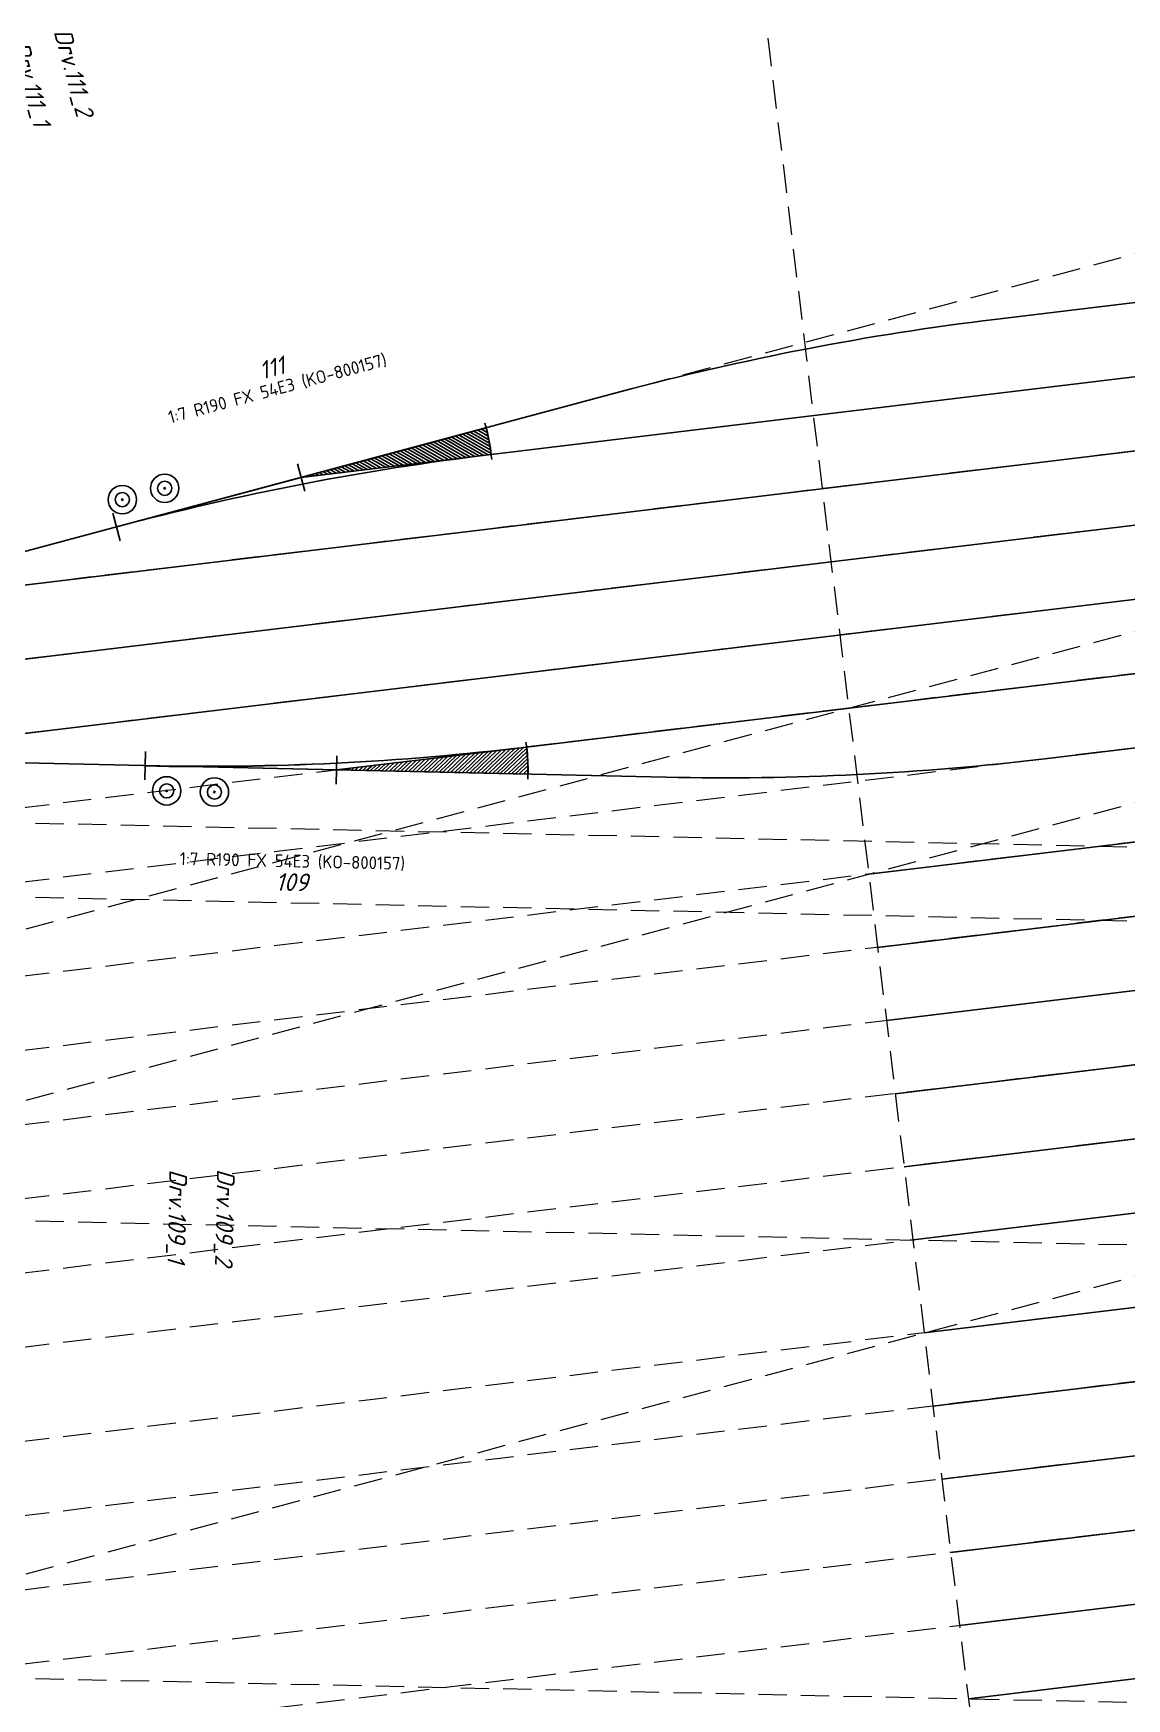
# Model space of a CAD drawing. Header units: metres. Extents: x -91 to 242, y 51 to 210.
# Drawn here: x 22.5 to 99.6, y 71.8 to 189.3 of the extents above; entities that cross this region are included whole.
import ezdxf
from ezdxf.enums import TextEntityAlignment as Align

# ---------------------------------------------------------------- set-up
doc = ezdxf.new("R2010")
doc.units = ezdxf.units.M
doc.linetypes.add('HIDDEN', pattern=[3, 2, -1])
doc.layers.get('0').update_dxf_attribs({"color": 211})
doc.layers.add('JBTFE__INNSETTINGSPUNKT', color=62, linetype='Continuous')
doc.layers.add('JBTOB__KO_SPV_SENTERLINJER', color=62, linetype='Continuous')
for name, color, linetype, true_color in [('JBTOB__INFO', 4, 'Continuous', 0x00ffff), ('JBTOB__KO_SPV', 2, 'Continuous', 0xffff00), ('JBTOB__NAVN', 2, 'Continuous', 0xffff00), ('JBTOB__SPV_TYPE', 2, 'Continuous', 0xffff00), ('JBTOB_KO_SPO', 2, 'Continuous', 0xffff00), ('JBTOB_KO_SPV', 2, 'Continuous', 0xffff00), ('JBTSI__NAVN', 2, 'Continuous', 0xffff00), ('JBTSI_SA_DRV', 2, 'Continuous', 0xffff00)]:
    doc.layers.add(name, color=color, linetype=linetype, true_color=true_color)
doc.layers.add('NO_Hjelpelinje', color=12, linetype='HIDDEN', lineweight=0, plot=False)
doc.styles.add('ISO', font='iso3098.shx')

# ---------------------------------------------------------------- blocks, each defined once
blk = doc.blocks.new('NO-BN-2D-JBTOB-CONNECTION-SWITCH-07.00-R190-H-54E3-FX-4')
at = {"color": 0, "linetype": 'ByBlock', "lineweight": -2, "transparency": 16777216}
for p, q in [((0, -1), (0, 1)), ((0, 0), (13.5, 0)), ((13.5, -1), (13.5, 1))]:
    blk.add_line(p, q, dxfattribs=at)
at = {"color": 0, "linetype": 'Continuous', "lineweight": -2, "transparency": 16777216}
for p, q in [((13.73, 0), (13.77, -0.04)), ((14, 0), (14.08, -0.08)), ((14.27, 0), (14.4, -0.13)), ((14.54, 0), (14.71, -0.17)), ((14.81, 0), (15.02, -0.22)), ((15.08, 0), (15.34, -0.26)), ((15.35, 0), (15.65, -0.31)), ((15.62, 0), (15.97, -0.35)), ((15.89, 0), (16.28, -0.4)), ((16.15, 0), (16.6, -0.44)), ((16.42, 0), (16.91, -0.49)), ((16.69, 0), (17.22, -0.53)), ((16.96, 0), (17.54, -0.58)), ((17.23, 0), (17.85, -0.62)), ((17.5, 0), (18.17, -0.67)), ((17.77, 0), (18.48, -0.71)), ((18.04, 0), (18.8, -0.76)), ((18.31, 0), (19.11, -0.8)), ((18.58, 0), (19.43, -0.85)), ((18.85, 0), (19.74, -0.89)), ((19.12, 0), (20.05, -0.94)), ((19.39, 0), (20.37, -0.98)), ((19.66, 0), (20.68, -1.03)), ((19.93, 0), (21, -1.07)), ((20.2, 0), (21.31, -1.12)), ((20.46, 0), (21.63, -1.16)), ((20.73, 0), (21.94, -1.21)), ((21, 0), (22.25, -1.25)), ((21.27, 0), (22.57, -1.3)), ((21.54, 0), (22.88, -1.34)), ((21.81, 0), (23.2, -1.38)), ((22.08, 0), (23.51, -1.43)), ((22.35, 0), (23.83, -1.47)), ((22.62, 0), (24.14, -1.52)), ((22.89, 0), (24.45, -1.56)), ((23.16, 0), (24.77, -1.61)), ((23.43, 0), (25.08, -1.65)), ((23.7, 0), (25.4, -1.7)), ((23.97, 0), (25.71, -1.74)), ((24.24, 0), (26.03, -1.79)), ((24.51, 0), (26.34, -1.83)), ((24.78, 0), (26.65, -1.88)), ((25.04, 0), (26.88, -1.84)), ((25.31, 0), (26.91, -1.6)), ((25.58, 0), (26.94, -1.35)), ((25.85, 0), (26.96, -1.11)), ((26.12, 0), (26.98, -0.86)), ((26.39, 0), (26.99, -0.6)), ((26.66, 0), (27, -0.34)), ((26.93, 0), (27.01, -0.08))]:
    blk.add_line(p, q, dxfattribs=at)
at = {"color": 0, "linetype": 'ByBlock', "lineweight": -2, "transparency": 16777216, "flags": 128}
for points in [[(13.5, 0), (27.01, 0, -0.035489), (26.87, -1.91)], [(27.01, 0, -0.035489), (26.87, -1.91), (26.87, -1.91, 0.035489), (27.01, 0)]]:
    blk.add_lwpolyline(points, format="xyb", close=True, dxfattribs=at)
at = {"color": 0, "linetype": 'ByBlock', "lineweight": -2, "transparency": 16777216}
for start, end in [(350.3699, 0), (0, 1.5)]:
    blk.add_arc((13.5, 0), 13.5, start, end, dxfattribs=at)
at = {"layer": 'JBTOB__KO_SPV_SENTERLINJER', "linetype": 'ByBlock', "lineweight": -2, "transparency": 16777216, "flags": 128}
blk.add_lwpolyline([(0, 0), (27.01, 0)], dxfattribs=at)
blk.add_lwpolyline([(0, 0, -0.035489), (26.87, -1.91), (26.87, -1.91)], format="xyb", dxfattribs=at)
blk = doc.blocks.new('*Z194')
at = {"layer": 'JBTOB__KO_SPV', "color": 0, "linetype": 'ByBlock', "lineweight": -2, "transparency": 16777216, "rotation": 359.9957023501701}
blk.add_blockref('NO-BN-2D-JBTOB-CONNECTION-SWITCH-07.00-R190-H-54E3-FX-4', (0, 0), dxfattribs=at)
at = {"layer": 'JBTOB__INFO', "color": 0, "linetype": 'ByBlock', "lineweight": -2, "transparency": 16777216, "style": 'ISO'}
blk.add_attdef('OBJEKTINFO', text='', height=0.9, dxfattribs=at).set_placement((13.503, 11), align=Align.MIDDLE_CENTER)
at = {"layer": 'JBTOB__NAVN', "color": 0, "linetype": 'ByBlock', "lineweight": -2, "transparency": 16777216, "style": 'ISO', "oblique": 15}
blk.add_attdef('OBJEKTNAVN', text='', height=1.25, dxfattribs=at).set_placement((13.503, 8), align=Align.MIDDLE_CENTER)
at = {"layer": 'JBTOB__SPV_TYPE', "color": 0, "linetype": 'ByBlock', "lineweight": -2, "transparency": 16777216, "style": 'ISO'}
blk.add_attdef('BETEGNELSE', text='', height=0.9, dxfattribs=at).set_placement((13.503, 6.5), align=Align.MIDDLE_CENTER)
blk = doc.blocks.new('NO-BN-2D-JBTOB-CONNECTION-SWITCH-07.00-R190-H-54E3-FX-1')
at = {"color": 0, "linetype": 'Continuous', "lineweight": -2, "transparency": 16777216}
for p, q in [((20.73, 0), (21.94, 1.21)), ((21, 0), (22.25, 1.25)), ((21.27, 0), (22.57, 1.3)), ((21.54, 0), (22.88, 1.34)), ((21.81, 0), (23.2, 1.38)), ((22.08, 0), (23.51, 1.43)), ((22.35, 0), (23.83, 1.47)), ((22.62, 0), (24.14, 1.52)), ((22.89, 0), (24.45, 1.56)), ((23.16, 0), (24.77, 1.61)), ((23.43, 0), (25.08, 1.65)), ((23.7, 0), (25.4, 1.7)), ((23.97, 0), (25.71, 1.74)), ((24.24, 0), (26.03, 1.79)), ((24.51, 0), (26.34, 1.83)), ((24.78, 0), (26.65, 1.88)), ((25.04, 0), (26.88, 1.84)), ((25.31, 0), (26.91, 1.6)), ((25.58, 0), (26.94, 1.35)), ((13.73, 0), (13.77, 0.04)), ((14, 0), (14.08, 0.08)), ((14.27, 0), (14.4, 0.13)), ((14.54, 0), (14.71, 0.17)), ((14.81, 0), (15.02, 0.22)), ((15.08, 0), (15.34, 0.26)), ((15.35, 0), (15.65, 0.31)), ((15.62, 0), (15.97, 0.35)), ((15.89, 0), (16.28, 0.4)), ((16.15, 0), (16.6, 0.44)), ((16.42, 0), (16.91, 0.49)), ((16.69, 0), (17.22, 0.53)), ((16.96, 0), (17.54, 0.58)), ((17.23, 0), (17.85, 0.62)), ((17.5, 0), (18.17, 0.67)), ((17.77, 0), (18.48, 0.71)), ((18.04, 0), (18.8, 0.76)), ((18.31, 0), (19.11, 0.8)), ((18.58, 0), (19.43, 0.85)), ((18.85, 0), (19.74, 0.89)), ((19.12, 0), (20.05, 0.94)), ((19.39, 0), (20.37, 0.98)), ((19.66, 0), (20.68, 1.03)), ((19.93, 0), (21, 1.07)), ((20.2, 0), (21.31, 1.12)), ((20.46, 0), (21.63, 1.16)), ((25.85, 0), (26.96, 1.11)), ((26.12, 0), (26.98, 0.86)), ((26.39, 0), (26.99, 0.6)), ((26.66, 0), (27, 0.34)), ((26.93, 0), (27.01, 0.08))]:
    blk.add_line(p, q, dxfattribs=at)
at = {"color": 0, "linetype": 'ByBlock', "lineweight": -2, "transparency": 16777216}
for p, q in [((0, 1), (0, -1)), ((0, 0), (13.5, 0)), ((13.5, 1), (13.5, -1))]:
    blk.add_line(p, q, dxfattribs=at)
at = {"color": 0, "linetype": 'ByBlock', "lineweight": -2, "transparency": 16777216, "flags": 128}
for points in [[(13.5, 0), (27.01, 0, 0.035489), (26.87, 1.91)], [(27.01, 0, 0.035489), (26.87, 1.91), (26.87, 1.91, -0.035489), (27.01, 0)]]:
    blk.add_lwpolyline(points, format="xyb", close=True, dxfattribs=at)
at = {"color": 0, "linetype": 'ByBlock', "lineweight": -2, "transparency": 16777216}
for start, end in [(0, 9.6301), (358.5, 0)]:
    blk.add_arc((13.5, 0), 13.5, start, end, dxfattribs=at)
at = {"layer": 'JBTOB__KO_SPV_SENTERLINJER', "linetype": 'ByBlock', "lineweight": -2, "transparency": 16777216, "flags": 128}
blk.add_lwpolyline([(0, 0, 0.035489), (26.87, 1.91), (26.87, 1.91)], format="xyb", dxfattribs=at)
blk.add_lwpolyline([(0, 0), (27.01, 0)], dxfattribs=at)
blk = doc.blocks.new('*Z195')
at = {"layer": 'JBTOB__KO_SPV', "color": 0, "linetype": 'ByBlock', "lineweight": -2, "transparency": 16777216, "rotation": 359.9730730072184}
blk.add_blockref('NO-BN-2D-JBTOB-CONNECTION-SWITCH-07.00-R190-H-54E3-FX-1', (0, 0), dxfattribs=at)
at = {"layer": 'JBTOB__INFO', "color": 0, "linetype": 'ByBlock', "lineweight": -2, "transparency": 16777216, "style": 'ISO'}
blk.add_attdef('OBJEKTINFO', text='', height=0.9, dxfattribs=at).set_placement((10.523, -11), align=Align.MIDDLE_CENTER)
at = {"layer": 'JBTOB__NAVN', "color": 0, "linetype": 'ByBlock', "lineweight": -2, "transparency": 16777216, "style": 'ISO', "oblique": 15}
blk.add_attdef('OBJEKTNAVN', text='', height=1.25, dxfattribs=at).set_placement((10.523, -8), align=Align.MIDDLE_CENTER)
at = {"layer": 'JBTOB__SPV_TYPE', "color": 0, "linetype": 'ByBlock', "lineweight": -2, "transparency": 16777216, "style": 'ISO'}
blk.add_attdef('BETEGNELSE', text='', height=0.9, dxfattribs=at).set_placement((10.523, -6.5), align=Align.MIDDLE_CENTER)
blk = doc.blocks.new('NO-BN-2D-JBTSI-DRIVMASKIN-SPORVEKSEL')
at = {"color": 0, "linetype": 'ByBlock', "lineweight": -2, "transparency": 16777216}
for radius in [1, 0.5]:
    blk.add_circle((0, 0), radius, dxfattribs=at)
blk = doc.blocks.new('NO-BN-2D-INSERTION-POINT')
at = {"layer": 'JBTFE__INNSETTINGSPUNKT', "linetype": 'ByBlock', "lineweight": -2, "transparency": 16777216}
for p, q in [((-0.05, 0), (0.05, 0)), ((0, -0.05), (0, 0.05))]:
    blk.add_line(p, q, dxfattribs=at)
blk.add_circle((0, 0), 0.05, dxfattribs=at)
blk = doc.blocks.new('*Z197')
at = {"color": 0, "linetype": 'ByBlock', "lineweight": -2, "transparency": 16777216, "rotation": 359.9957023501701}
blk.add_blockref('NO-BN-2D-JBTSI-DRIVMASKIN-SPORVEKSEL', (0, 0), dxfattribs=at)
at = {"color": 0, "linetype": 'ByBlock', "lineweight": -2, "transparency": 16777216}
blk.add_blockref('NO-BN-2D-INSERTION-POINT', (0, 0), dxfattribs=at)
at = {"layer": 'JBTSI__NAVN', "color": 0, "linetype": 'ByBlock', "lineweight": -2, "transparency": 16777216, "style": 'ISO', "oblique": 15}
blk.add_attdef('OBJEKTNAVN', text='', height=1.25, rotation=270, dxfattribs=at).set_placement((1.4, 30), align=Align.MIDDLE_CENTER)
blk = doc.blocks.new('*Z198')
at = {"color": 0, "linetype": 'ByBlock', "lineweight": -2, "transparency": 16777216, "rotation": 359.9957023501701}
blk.add_blockref('NO-BN-2D-JBTSI-DRIVMASKIN-SPORVEKSEL', (0, 0), dxfattribs=at)
at = {"color": 0, "linetype": 'ByBlock', "lineweight": -2, "transparency": 16777216}
blk.add_blockref('NO-BN-2D-INSERTION-POINT', (0, 0), dxfattribs=at)
at = {"layer": 'JBTSI__NAVN', "color": 0, "linetype": 'ByBlock', "lineweight": -2, "transparency": 16777216, "style": 'ISO', "oblique": 15}
blk.add_attdef('OBJEKTNAVN', text='', height=1.25, rotation=270, dxfattribs=at).set_placement((1.4, 30), align=Align.MIDDLE_CENTER)
blk = doc.blocks.new('*Z199')
at = {"color": 0, "linetype": 'ByBlock', "lineweight": -2, "transparency": 16777216, "rotation": 359.973278731766}
blk.add_blockref('NO-BN-2D-JBTSI-DRIVMASKIN-SPORVEKSEL', (0, 0), dxfattribs=at)
at = {"color": 0, "linetype": 'ByBlock', "lineweight": -2, "transparency": 16777216}
blk.add_blockref('NO-BN-2D-INSERTION-POINT', (0, 0), dxfattribs=at)
at = {"layer": 'JBTSI__NAVN', "color": 0, "linetype": 'ByBlock', "lineweight": -2, "transparency": 16777216, "style": 'ISO', "oblique": 15}
blk.add_attdef('OBJEKTNAVN', text='', height=1.25, rotation=270, dxfattribs=at).set_placement((1.4, -30), align=Align.MIDDLE_CENTER)
blk = doc.blocks.new('*Z200')
at = {"color": 0, "linetype": 'ByBlock', "lineweight": -2, "transparency": 16777216, "rotation": 359.973278731766}
blk.add_blockref('NO-BN-2D-JBTSI-DRIVMASKIN-SPORVEKSEL', (0, 0), dxfattribs=at)
at = {"color": 0, "linetype": 'ByBlock', "lineweight": -2, "transparency": 16777216}
blk.add_blockref('NO-BN-2D-INSERTION-POINT', (0, 0), dxfattribs=at)
at = {"layer": 'JBTSI__NAVN', "color": 0, "linetype": 'ByBlock', "lineweight": -2, "transparency": 16777216, "style": 'ISO', "oblique": 15}
blk.add_attdef('OBJEKTNAVN', text='', height=1.25, rotation=270, dxfattribs=at).set_placement((1.4, -30), align=Align.MIDDLE_CENTER)

msp = doc.modelspace()

# ---------------------------------------------------------------- linework, layer by layer
at = {"layer": 'JBTOB_KO_SPO', "flags": 128}
for points in [[(-43.05, 137.25, 0.035478), (-16.61, 142.37), (63.88, 163.96, -0.035496), (90.33, 169.08), (223.8, 185.2)], [(28.37, 154.43, -0.035473), (54.82, 159.55), (224.42, 180.03)], [(-7.12, 144.91, -0.035489), (19.33, 150.03), (225.04, 174.87)], [(-73.08, 133.63, -0.035489), (-46.18, 134.95), (-35.58, 134.76, 0.034697), (-9.28, 136.1), (226.29, 164.55)], [(30.39, 137.57, 0.035366), (57.31, 138.9), (226.91, 159.38)], [(-6.1, 136.48, -0.035489), (20.81, 137.81), (67.16, 136.78, 0.035493), (94.07, 138.1), (227.54, 154.22)]]:
    msp.add_lwpolyline(points, format="xyb", dxfattribs=at)
for points in [[(-91.27, 131.43), (225.67, 169.71)], [(81.45, 129.93), (228.33, 147.67)], [(82.07, 124.77), (228.95, 142.51)], [(82.7, 119.6), (229.58, 137.35)], [(83.32, 114.44), (230.2, 132.18)], [(83.94, 109.28), (230.82, 127.02)], [(84.57, 104.12), (231.45, 121.86)], [(85.36, 97.56), (232.24, 115.31)], [(85.98, 92.4), (232.86, 110.14)], [(86.61, 87.24), (233.48, 104.98)], [(87.23, 82.08), (234.11, 99.82)], [(87.85, 76.92), (234.73, 94.66)], [(88.48, 71.75), (235.36, 89.49)]]:
    msp.add_lwpolyline(points, dxfattribs=at)
at = {"layer": 'NO_Hjelpelinje'}
for p, direction in [((76.92, 167.46), (0.965841, 0.259134)), ((79.41, 146.81), (0.11991, -0.992785)), ((80.03, 141.64), (0.965841, 0.259134)), ((90.98, 158.68), (-0.992785, -0.11991)), ((81.45, 129.93), (0.965841, 0.259134)), ((89.54, 153.27), (-0.992785, -0.11991)), ((89.03, 147.97), (-0.992785, -0.11991)), ((88.16, 142.63), (-0.992785, -0.11991)), ((86.71, 137.21), (-0.992785, -0.11991)), ((89.95, 130.96), (-0.992785, -0.11991)), ((88.69, 125.57), (-0.992785, -0.11991)), ((89.32, 120.4), (-0.992785, -0.11991)), ((85.36, 97.56), (0.965841, 0.259134)), ((64.13, 132.64), (0.999765, -0.021667)), ((89, 115.13), (-0.992785, -0.11991)), ((51.26, 127.69), (0.999765, -0.021667)), ((89.62, 109.97), (-0.992785, -0.11991)), ((94.75, 105.35), (-0.992785, -0.11991)), ((94.42, 98.66), (-0.992785, -0.11991)), ((96.54, 93.68), (-0.992785, -0.11991)), ((84.57, 104.12), (0.999765, -0.021667)), ((95.18, 88.28), (-0.992785, -0.11991)), ((98.19, 83.4), (-0.992785, -0.11991)), ((105.38, 79.03), (-0.992785, -0.11991)), ((88.48, 71.75), (0.999765, -0.021667))]:
    msp.add_xline(p, direction, dxfattribs=at)

# ---------------------------------------------------------------- block references
at = {"layer": 'JBTOB_KO_SPV'}
ref = msp.add_blockref('*Z194', (28.37, 154.43), dxfattribs=dict(at, rotation=15.01867662981672))
ref.add_attrib('OBJEKTNAVN', '111', dxfattribs={"layer": 'JBTOB__NAVN', "color": 0, "linetype": 'ByBlock', "lineweight": -2, "transparency": 16777216, "height": 1.25, "rotation": 15.0187, "style": 'ISO', "oblique": 15}).set_placement((39.34, 165.66), align=Align.MIDDLE_CENTER)
ref.add_attrib('BETEGNELSE', '1:7 R190 FX 54E3 (KO-800157)', dxfattribs={"layer": 'JBTOB__SPV_TYPE', "color": 0, "linetype": 'ByBlock', "lineweight": -2, "transparency": 16777216, "height": 0.9, "rotation": 15.0187, "style": 'ISO'}).set_placement((39.73, 164.21), align=Align.MIDDLE_CENTER)
ref = msp.add_blockref('*Z195', (30.41, 137.59), dxfattribs=dict(at, rotation=358.7551115014325))
ref.add_attrib('OBJEKTNAVN', '109', dxfattribs={"layer": 'JBTOB__NAVN', "color": 0, "linetype": 'ByBlock', "lineweight": -2, "transparency": 16777216, "height": 1.25, "rotation": 358.7551, "style": 'ISO', "oblique": 15}).set_placement((40.75, 129.37), align=Align.MIDDLE_CENTER)
ref.add_attrib('BETEGNELSE', '1:7 R190 FX 54E3 (KO-800157)', dxfattribs={"layer": 'JBTOB__SPV_TYPE', "color": 0, "linetype": 'ByBlock', "lineweight": -2, "transparency": 16777216, "height": 0.9, "rotation": 358.7551, "style": 'ISO'}).set_placement((40.79, 130.86), align=Align.MIDDLE_CENTER)
at = {"layer": 'JBTSI_SA_DRV'}
ref = msp.add_blockref('*Z198', (31.78, 157.16), dxfattribs=dict(at, rotation=15.01867662981672))
ref.add_attrib('OBJEKTNAVN', 'Drv.111_2', dxfattribs={"layer": 'JBTSI__NAVN', "color": 0, "linetype": 'ByBlock', "lineweight": -2, "transparency": 16777216, "height": 1.25, "rotation": 285.0187, "style": 'ISO', "oblique": 15}).set_placement((25.36, 186.5), align=Align.MIDDLE_CENTER)
ref = msp.add_blockref('*Z197', (28.79, 156.36), dxfattribs=dict(at, rotation=15.01867662981672))
ref.add_attrib('OBJEKTNAVN', 'Drv.111_1', dxfattribs={"layer": 'JBTSI__NAVN', "color": 0, "linetype": 'ByBlock', "lineweight": -2, "transparency": 16777216, "height": 1.25, "rotation": 285.0187, "style": 'ISO', "oblique": 15}).set_placement((22.36, 185.7), align=Align.MIDDLE_CENTER)
ref = msp.add_blockref('*Z199', (31.92, 135.81), dxfattribs=dict(at, rotation=358.754905776885))
ref.add_attrib('OBJEKTNAVN', 'Drv.109_1', dxfattribs={"layer": 'JBTSI__NAVN', "color": 0, "linetype": 'ByBlock', "lineweight": -2, "transparency": 16777216, "height": 1.25, "rotation": 268.7549, "style": 'ISO', "oblique": 15}).set_placement((32.67, 105.79), align=Align.MIDDLE_CENTER)
ref = msp.add_blockref('*Z200', (35.29, 135.73), dxfattribs=dict(at, rotation=358.754905776885))
ref.add_attrib('OBJEKTNAVN', 'Drv.109_2', dxfattribs={"layer": 'JBTSI__NAVN', "color": 0, "linetype": 'ByBlock', "lineweight": -2, "transparency": 16777216, "height": 1.25, "rotation": 268.7549, "style": 'ISO', "oblique": 15}).set_placement((36.03, 105.71), align=Align.MIDDLE_CENTER)

doc.saveas('drawing.dxf')
